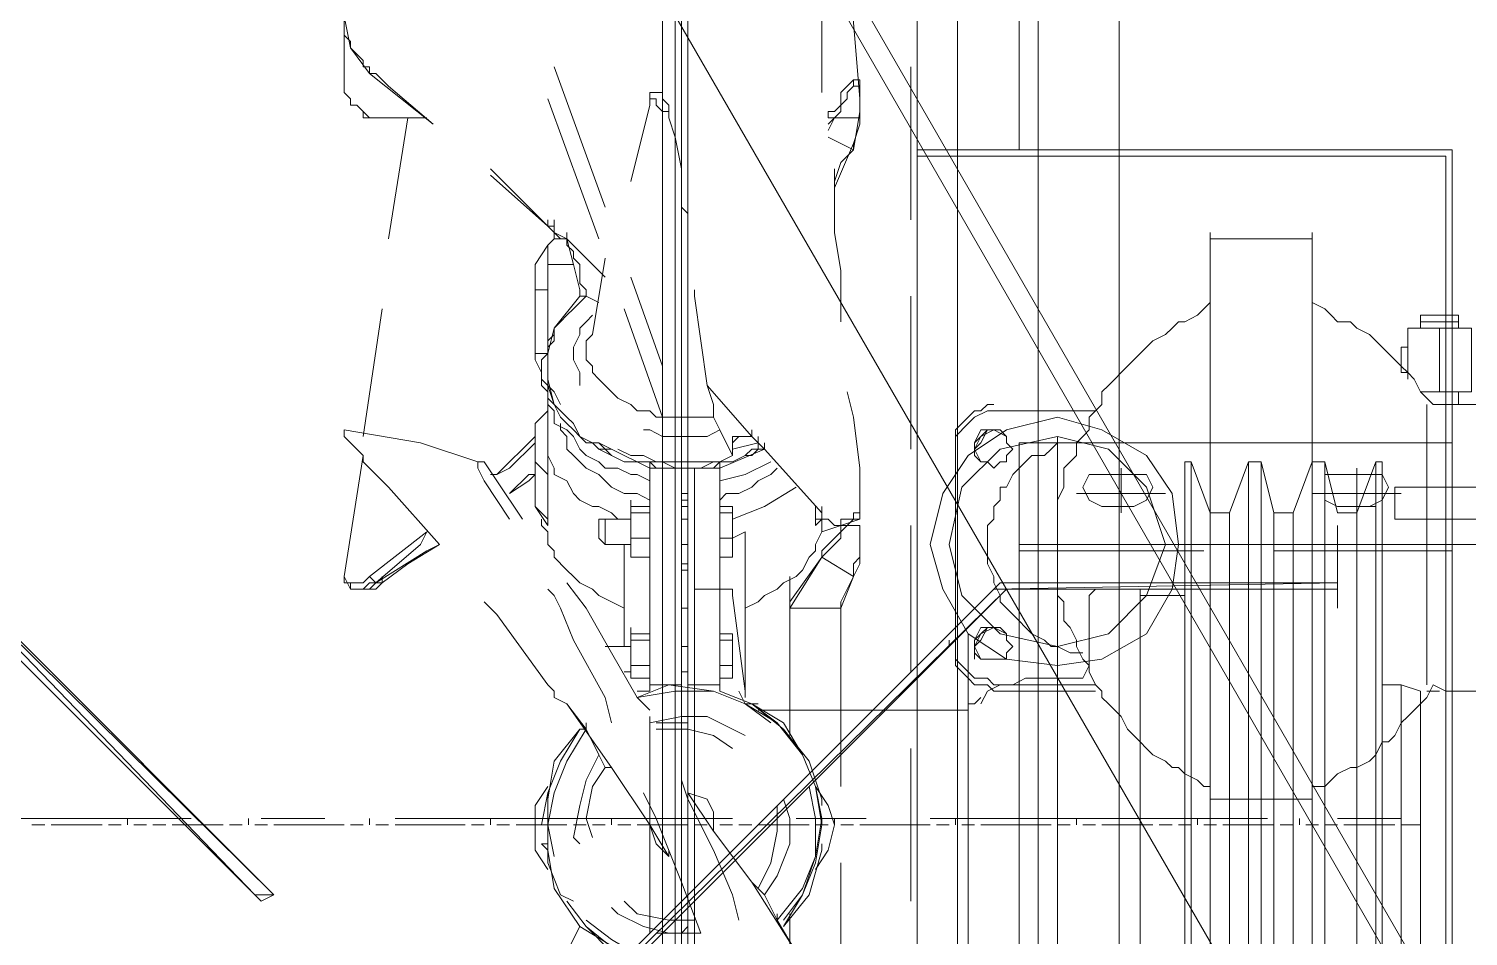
# Model space of a CAD drawing. Header units: metres. Extents: x 397906.3 to 397920.3, y 480840.8 to 480854.5.
# Drawn here: x 397906.912 to 397907.496, y 480842.817 to 480843.185 of the extents above; entities that cross this region are included whole.
import ezdxf

# ---------------------------------------------------------------- set-up
doc = ezdxf.new("R2010")
doc.units = ezdxf.units.M
doc.header["$MEASUREMENT"] = 0
doc.linetypes.add('CENTER2', pattern=[1.125, 0.75, -0.125, 0.125, -0.125])
for name, color, linetype, lineweight in [('02-ENGINE', 213, 'Continuous', 0), ('03-PIPA', 213, 'Continuous', 0), ('10-SKID-L', 213, 'Continuous', 0), ('10-SKID-P', 213, 'Continuous', 0), ('at_Entity', 7, 'Continuous', 0)]:
    doc.layers.add(name, color=color, linetype=linetype, lineweight=lineweight)

# ---------------------------------------------------------------- blocks, each defined once
blk = doc.blocks.new('WIP-Pump-S')
at = {"layer": '02-ENGINE'}
for points in [[(6.60259, 1.62958), (6.60259, 1.97724)], [(6.60564, 1.97724), (6.60259, 1.97724)], [(6.60564, 1.97724), (6.60564, 1.62958)], [(6.63004, 1.97724), (6.62394, 1.95284), (6.61479, 1.95284), (6.60564, 1.97724)], [(6.63004, 1.62958), (6.63004, 1.97724)], [(6.63613, 1.97724), (6.63004, 1.97724)], [(6.63613, 1.97724), (6.63613, 1.62958)], [(6.66053, 1.97724), (6.65443, 1.95284), (6.64528, 1.95284), (6.63613, 1.97724)], [(6.66053, 1.62958), (6.66053, 1.97724)], [(6.66663, 1.97724), (6.66053, 1.97724)], [(6.66663, 1.62958), (6.66663, 1.97724)], [(6.67578, 1.95284), (6.66663, 1.97724)], [(6.69408, 1.97724), (6.68493, 1.95284)], [(6.69408, 1.62958), (6.69408, 1.97724)], [(6.69713, 1.97724), (6.69408, 1.97724)], [(6.69713, 1.62958), (6.69713, 1.97724)], [(6.61479, 1.65398), (6.61479, 1.95284)], [(6.64528, 1.65398), (6.64528, 1.95284)], [(6.65443, 1.65398), (6.65443, 1.95284)], [(6.67578, 1.65398), (6.67578, 1.95284)], [(6.68493, 1.95284), (6.67578, 1.95284)], [(6.68493, 1.65398), (6.68493, 1.95284)], [(6.75202, 1.87355), (6.74592, 1.87355), (6.74287, 1.87965)], [(6.77337, 1.87355), (6.75202, 1.87355)], [(6.77337, 1.87355), (6.77947, 1.8705), (6.78557, 1.8705), (6.79166, 1.86745), (6.79471, 1.86135)], [(6.80081, 1.86135), (6.79776, 1.86135), (6.79471, 1.8644)], [(6.90145, 1.8583), (6.80081, 1.8583)]]:
    blk.add_lwpolyline(points, dxfattribs=at)
at = {"layer": '03-PIPA'}
for points in [[(6.72856, 0.46118), (6.72856, 2.86067, -0.414214), (6.85759, 2.98971), (7.07528, 2.98971)], [(6.80598, 0.45948), (6.80598, 2.85583, -0.414214), (6.86243, 2.91229), (7.07528, 2.91229)]]:
    blk.add_lwpolyline(points, format="xyb", dxfattribs=at)
at = {"layer": '03-PIPA', "linetype": 'CENTER2', "ltscale": 50}
blk.add_lwpolyline([(6.76733, 0.46118), (6.76733, 2.86067, -0.414214), (6.85759, 2.95094), (7.07528, 2.95094)], format="xyb", dxfattribs=at)
at = {"layer": '10-SKID-L'}
for points in [[(5.86153, 0.47988), (7.24911, 2.88602)], [(5.87373, 0.47988), (7.24911, 2.86772)], [(5.95302, 0.47988), (7.24911, 2.72439)]]:
    blk.add_lwpolyline(points, dxfattribs=at)
at = {"layer": '10-SKID-P'}
blk.add_line((6.93805, 2.85552), (6.93805, 0.75129), dxfattribs=at)
for points in [[(6.93805, 0.75739), (6.93805, 2.85247)], [(6.9411, 2.85247), (6.9411, 0.75434)], [(6.94719, 2.85247), (6.94719, 0.75434)], [(6.93805, 2.83418), (6.935, 2.83418), (6.935, 0.76959)], [(6.93805, 0.76959), (6.93805, 2.83418)], [(6.82521, 0.86108), (6.82521, 2.74269)], [(6.77642, 2.70304), (6.77642, 2.12667)], [(6.82826, 2.09312), (6.82826, 2.16631)], [(6.82521, 2.12667), (6.56904, 2.12667), (6.56904, 0.81839)], [(6.82521, 2.12362), (6.57209, 2.12362)], [(6.57209, 2.12362), (6.57209, 0.82144)], [(6.82826, 1.98334), (6.82826, 2.05653)], [(6.82826, 1.8766), (6.82826, 1.94674)], [(6.82826, 1.76681), (6.82826, 1.84)]]:
    blk.add_lwpolyline(points, dxfattribs=at)
at = {"layer": 'at_Entity'}
for points in [[(6.9411, 0.75434), (6.9411, 2.85247)], [(6.94719, 0.75434), (6.94719, 2.85247)], [(6.85266, 2.15106), (6.85571, 2.18766), (6.85876, 2.2273), (6.85876, 2.24255)], [(6.87095, 2.15411), (6.87095, 2.19071), (6.874, 2.20291), (6.874, 2.2273)], [(7.09967, 2.19071), (7.09967, 2.18156), (7.09663, 2.17851), (7.09663, 2.17546), (7.09358, 2.17241), (7.09053, 2.16936), (7.09053, 2.16631), (7.08748, 2.16631), (7.08748, 2.16326)], [(7.09967, 2.19071), (7.09663, 2.17546), (7.08748, 2.16326)], [(7.09967, 2.18156), (7.09967, 2.16326)], [(6.97464, 2.09922), (6.99904, 2.16631)], [(7.08748, 2.16326), (7.08748, 2.16631)], [(6.8679, 2.14192), (6.8679, 2.14496), (6.86485, 2.14496), (6.86181, 2.14801), (6.86181, 2.15411), (6.85876, 2.15716), (6.85571, 2.16021), (6.85266, 2.16021), (6.85266, 2.15106)], [(6.85571, 2.14192), (6.85266, 2.14192), (6.85266, 2.15716), (6.85571, 2.15716), (6.85571, 2.16021), (6.85571, 2.15716), (6.85876, 2.15411), (6.85876, 2.15106), (6.86181, 2.14801), (6.86181, 2.14496), (6.86485, 2.14192), (6.8679, 2.14192)], [(7.05698, 2.13887), (7.08748, 2.16326)], [(7.08748, 2.16326), (7.08443, 2.16326), (7.07833, 2.15716), (7.05698, 2.13887)], [(7.09967, 2.16326), (7.09967, 2.15411), (7.09663, 2.15106), (7.09663, 2.14801), (7.09358, 2.14801), (7.09053, 2.14496), (7.08748, 2.14192), (7.06003, 2.14192)], [(7.09967, 2.16326), (7.09967, 2.15411), (7.09663, 2.15106), (7.09663, 2.14801), (7.09358, 2.14801), (7.09053, 2.14496), (7.09053, 2.14192), (7.08443, 2.14192)], [(6.85266, 2.15106), (6.85266, 2.15411)], [(6.85571, 2.14192), (6.85266, 2.14192), (6.85266, 2.15106)], [(6.86485, 2.10837), (6.85571, 2.12972), (6.85266, 2.13887), (6.85266, 2.15106)], [(6.95329, 2.14801), (6.95329, 2.15411), (6.94719, 2.15411), (6.94719, 2.15106), (6.94414, 2.14801), (6.94414, 2.14496)], [(6.94414, 2.14496), (6.94719, 2.14496), (6.95024, 2.14801), (6.95024, 2.15106), (6.95329, 2.15106), (6.95329, 2.15411)], [(6.97769, 2.08397), (7.00209, 2.15106)], [(6.85571, 2.12667), (6.85266, 2.14496)], [(6.94414, 2.14496), (6.94414, 2.14192), (6.9411, 2.13277), (6.93805, 2.11752), (6.93805, 2.09922), (6.935, 2.09617)], [(6.95329, 2.14801), (6.96244, 2.11142)], [(6.85571, 2.14192), (6.8679, 2.14192)], [(6.8679, 2.13887), (6.86485, 2.14192)], [(6.8679, 2.13582), (6.86485, 2.14192)], [(7.08748, 2.14192), (7.06003, 2.14192)], [(7.06918, 2.14192), (7.07833, 2.08397)], [(6.86485, 2.11142), (6.86181, 2.12057), (6.85571, 2.12667), (6.8679, 2.13277)], [(6.85571, 2.12972), (6.85571, 2.12667)], [(6.82521, 2.12667), (6.77947, 2.12667)], [(6.86181, 2.04433), (6.86181, 2.06872), (6.86485, 2.08702), (6.86485, 2.11752)], [(7.02953, 2.11752), (7.02648, 2.11447), (7.00209, 2.09007)], [(7.00209, 2.09007), (7.02953, 2.11447)], [(7.00209, 2.09007), (6.99904, 2.09007), (6.99904, 2.08702), (6.99294, 2.08397)], [(6.99904, 2.09007), (6.99904, 2.09312)], [(7.00209, 2.09007), (6.99904, 2.08702)], [(6.99904, 2.09007), (6.99904, 2.08702)], [(7.00209, 2.09007), (7.00209, 2.09312)], [(7.00209, 2.09007), (7.00209, 2.09312)], [(6.63613, 2.08397), (6.63613, 2.08702)], [(6.63613, 2.04433), (6.63613, 2.08397)], [(6.68493, 2.08397), (6.63613, 2.08397)], [(6.68493, 2.08397), (6.68493, 2.08702)], [(6.68493, 2.04433), (6.68493, 2.08397)], [(6.97464, 2.06567), (6.99294, 2.08397)], [(6.99294, 2.08397), (6.99294, 2.08092), (6.98989, 2.07787), (6.98989, 2.07482), (6.98684, 2.07177), (6.98684, 2.06263), (6.98379, 2.05958), (6.98379, 2.05653)], [(6.98684, 2.05958), (6.98989, 2.07177), (6.99294, 2.08397)], [(6.99904, 2.08702), (6.99599, 2.08397), (6.99294, 2.08397)], [(6.99294, 2.08397), (6.99294, 2.08702)], [(6.99904, 2.08397), (6.99294, 2.08397)], [(6.99904, 2.08702), (6.99904, 2.08397), (7.00209, 2.08092)], [(6.97464, 2.07482), (6.98074, 2.03823)], [(7.00209, 2.08092), (7.00819, 2.07177), (7.00819, 2.02908)], [(7.00209, 2.08092), (7.00209, 2.07177)], [(7.00209, 2.07177), (6.98989, 2.07177)], [(7.00209, 2.03518), (7.00209, 2.07177)], [(6.94719, 2.02298), (6.96244, 2.06567)], [(6.93195, 2.05958), (6.93195, 2.05653), (6.92585, 2.01383)], [(6.98379, 2.05653), (6.97769, 2.05348)], [(6.98379, 2.05653), (6.98684, 2.05653)], [(6.98379, 2.05653), (6.98989, 2.05043), (6.99294, 2.04738), (6.99599, 2.04433), (6.99904, 2.04128), (6.99904, 2.03518), (7.00209, 2.03213), (7.00209, 2.01383), (6.99904, 2.01078), (6.99599, 2.00468)], [(6.98684, 2.05653), (6.98379, 2.05653)], [(6.98684, 2.05653), (6.98684, 2.05958)], [(6.98684, 2.05653), (6.99904, 2.04128)], [(7.00819, 2.05958), (7.00209, 2.05958)], [(6.58429, 2.04738), (6.56599, 2.04738)], [(6.56599, 2.04738), (6.56599, 2.04433)], [(6.63613, 2.05348), (6.63004, 2.05043), (6.62699, 2.04738), (6.62394, 2.04433), (6.61784, 2.04433), (6.61479, 2.04128), (6.60869, 2.03823), (6.60564, 2.03518), (6.60259, 2.03213), (6.59954, 2.02908), (6.59649, 2.02603), (6.59344, 2.02298), (6.59039, 2.01993), (6.58734, 2.01688), (6.58429, 2.01078), (6.58124, 2.00773), (6.57819, 2.00468)], [(6.58429, 2.04738), (6.58429, 2.04433)], [(6.68493, 1.82171), (6.68798, 1.82171), (6.69103, 1.82476), (6.69713, 1.82781), (6.70018, 1.83086), (6.70323, 1.83086), (6.70628, 1.8339), (6.71237, 1.83695), (6.71542, 1.84), (6.71847, 1.84305), (6.72152, 1.8461), (6.72457, 1.84915), (6.72762, 1.85525), (6.73067, 1.8583), (6.73372, 1.86135), (6.73677, 1.8644), (6.73677, 1.86745), (6.73982, 1.8705), (6.74287, 1.8766), (6.74287, 1.87965), (6.74592, 1.8827), (6.74897, 1.8888), (6.74897, 1.89185), (6.75202, 1.89795), (6.75507, 1.901), (6.75507, 1.91015), (6.75812, 1.91319), (6.75812, 1.95894), (6.75507, 1.96504), (6.75507, 1.97419), (6.75202, 1.97724), (6.74897, 1.98029), (6.74897, 1.98639), (6.74592, 1.98943), (6.74287, 1.99248), (6.74287, 1.99858), (6.73982, 2.00163), (6.73677, 2.00468), (6.73677, 2.01078), (6.73372, 2.01383), (6.73067, 2.01688), (6.72762, 2.01993), (6.72457, 2.02298), (6.72152, 2.02603), (6.71847, 2.02908), (6.71542, 2.03213), (6.71237, 2.03518), (6.70628, 2.03823), (6.70323, 2.04128), (6.70018, 2.04433), (6.69713, 2.04433), (6.69103, 2.04738), (6.68798, 2.05043), (6.68493, 2.05348)], [(6.94719, 1.99858), (6.96549, 2.05043)], [(6.98684, 2.01383), (6.98684, 2.01993), (6.98989, 2.02603), (6.98989, 2.03213), (6.98684, 2.03823), (6.98684, 2.04128), (6.98379, 2.04433), (6.98074, 2.04738)], [(7.08138, 2.05043), (7.09053, 1.98943)], [(6.59039, 2.04128), (6.55989, 2.04128), (6.55989, 2.01078), (6.55989, 2.04128)], [(6.57514, 2.04128), (6.57514, 2.01078), (6.55989, 2.01078)], [(6.58429, 2.04433), (6.56599, 2.04433)], [(6.56599, 2.04433), (6.56599, 2.04128)], [(6.58429, 2.04433), (6.58429, 2.04128)], [(6.59039, 2.04128), (6.59039, 2.01688)], [(6.63613, 1.98943), (6.63613, 2.04433)], [(6.68493, 1.98943), (6.68493, 2.04433)], [(6.99904, 2.04128), (6.99904, 2.03823), (7.00209, 2.03518), (7.00209, 2.02908), (7.00514, 2.02603), (7.00514, 2.01688), (7.00209, 2.01383), (7.00209, 2.00773), (6.99904, 2.00468), (6.99599, 1.99858), (6.99294, 1.99553), (6.98989, 1.99248), (6.98684, 1.98943), (6.98074, 1.98639), (6.97769, 1.98334), (6.97159, 1.98029), (6.96549, 1.97724), (6.95939, 1.97724), (6.95329, 1.97419)], [(7.00209, 2.02298), (7.00209, 2.01383), (6.99904, 2.00468), (7.00209, 2.01688), (7.00209, 2.02908), (6.99904, 2.04128)], [(6.98074, 2.03823), (6.98379, 2.03518), (6.98379, 2.02603), (6.98074, 2.02298), (6.98074, 2.01993), (6.97769, 2.01688), (6.97464, 2.01383), (6.97159, 2.01078), (6.96854, 2.00773), (6.96244, 2.00468), (6.95939, 2.00163), (6.95329, 2.00163), (6.95024, 1.99858), (6.9228, 1.99858)], [(6.59344, 2.03213), (6.59039, 2.03213)], [(6.59344, 2.01993), (6.59344, 2.03213)], [(7.00819, 2.02908), (7.00209, 2.02908)], [(7.00819, 2.02908), (7.00819, 2.02603), (7.00514, 2.01993)], [(6.57819, 2.00468), (6.45011, 2.00468), (6.45011, 2.02298)], [(6.59344, 2.01993), (6.59039, 2.01993)], [(7.00514, 2.02603), (7.00514, 2.01383), (7.00209, 2.01078), (7.00209, 2.00468), (6.99904, 2.00163), (6.99904, 1.99553), (6.99294, 1.99248), (6.98989, 1.98943), (6.98684, 1.98334), (6.98379, 1.98029), (6.97769, 1.97724), (6.97464, 1.97419), (6.96854, 1.97419), (6.96244, 1.97114), (6.95939, 1.97114), (6.95329, 1.96809)], [(7.00209, 2.02298), (7.00209, 2.02603)], [(7.00514, 2.01993), (7.00514, 2.02298)], [(7.00514, 2.01993), (7.00514, 2.02298)], [(7.00514, 2.01993), (7.00514, 2.01383)], [(7.55102, 2.01993), (7.39244, 2.01993), (7.13932, 1.76681), (7.13322, 1.76986), (7.38939, 2.02298), (7.55102, 2.02298), (7.55102, 2.01993), (7.55102, 2.01993)], [(7.38329, 2.01993), (7.13322, 1.76986), (7.14237, 1.76986), (7.38329, 2.01993)], [(7.38329, 2.01993), (7.39244, 2.01993), (7.14237, 1.76986), (7.38329, 2.01993)], [(6.92585, 2.01383), (6.9045, 1.98943), (6.90145, 1.98639), (6.90145, 1.98334), (6.8984, 1.98334), (6.87095, 1.95284)], [(6.9228, 1.99858), (6.9228, 2.00468), (6.92585, 2.01383)], [(7.00514, 2.01383), (7.00514, 2.01688)], [(6.55989, 2.01078), (6.56599, 2.01078)], [(6.58429, 2.01078), (6.56599, 2.01078)], [(6.56599, 2.01078), (6.56599, 2.00468)], [(6.58429, 2.01078), (6.57514, 2.01078)], [(6.85266, 1.94979), (6.85266, 1.97419), (6.85571, 1.99858), (6.85876, 2.01078)], [(7.00209, 2.00773), (7.00209, 2.00163), (7.00819, 1.99553), (7.00819, 1.96199)], [(6.58124, 1.8705), (6.58124, 2.00468)], [(6.78861, 2.00163), (6.73982, 2.00163)], [(6.73982, 1.8705), (6.78861, 1.8705), (6.79166, 1.87355), (6.79776, 1.87355), (6.80081, 1.8766), (6.80691, 1.8827), (6.80691, 1.98943), (6.80081, 1.99553), (6.79776, 1.99858), (6.79166, 2.00163), (6.78861, 2.00163)], [(6.78861, 2.00163), (6.73982, 2.00163)], [(6.80691, 1.98334), (6.80691, 1.99248), (6.80386, 1.99553), (6.80081, 1.99858), (6.79776, 2.00163), (6.79471, 2.00163), (6.79166, 2.00468), (6.78861, 2.00468)], [(6.91365, 1.98029), (6.91975, 1.97724), (6.9228, 1.97724), (6.9289, 1.97419), (6.9411, 1.97419), (6.94719, 1.97724), (6.95939, 1.97724), (6.96549, 1.98029), (6.97159, 1.98334), (6.97769, 1.98639), (6.98074, 1.98639), (6.98684, 1.98943), (6.98989, 1.99553), (6.99294, 1.99858), (6.99599, 2.00163), (6.99904, 2.00468), (6.99599, 2.00163), (6.99294, 1.99858), (6.98989, 1.99553), (6.98684, 1.98943), (6.98074, 1.98639), (6.97769, 1.98334), (6.97159, 1.98334), (6.96549, 1.98029), (6.95939, 1.97724), (6.95329, 1.97724), (6.95024, 1.97419), (6.9228, 1.97419), (6.91975, 1.97724), (6.91365, 1.97724), (6.90755, 1.98029), (6.9045, 1.98334), (6.90145, 1.98334)], [(6.99904, 2.00468), (6.99599, 2.00163), (6.99294, 1.99858), (6.98989, 1.99553), (6.98684, 1.98943), (6.98379, 1.98639), (6.97769, 1.98639), (6.97464, 1.98334), (6.97159, 1.98029)], [(7.00209, 2.00163), (7.00209, 1.98334)], [(6.81911, 1.93759), (6.81301, 1.96199), (6.80081, 1.98029), (6.78252, 1.99248), (6.75812, 1.99858), (6.73677, 1.99248), (6.71542, 1.98029), (6.70323, 1.96199), (6.70018, 1.93759), (6.70323, 1.91624), (6.71542, 1.8949), (6.73677, 1.8827), (6.75812, 1.87965), (6.78252, 1.8827), (6.80081, 1.8949), (6.81301, 1.91624), (6.81911, 1.93759), (6.81911, 1.93759)], [(6.78861, 1.99248), (6.78557, 1.99248), (6.78252, 1.98943), (6.78252, 1.98639), (6.77947, 1.98334), (6.78252, 1.98029), (6.78252, 1.97724), (6.78557, 1.97724), (6.78861, 1.97419), (6.79166, 1.97724), (6.79471, 1.97724), (6.79776, 1.98029), (6.79776, 1.98639), (6.79471, 1.98943), (6.79166, 1.99248), (6.78861, 1.99248), (6.78861, 1.99248)], [(6.79776, 1.98334), (6.79471, 1.98639), (6.79166, 1.99248), (6.78557, 1.99248), (6.78252, 1.98943)], [(6.79471, 1.97724), (6.79776, 1.98334), (6.79471, 1.98943), (6.78861, 1.99248), (6.78252, 1.98943)], [(6.79776, 1.98334), (6.79776, 1.98639), (6.79471, 1.99248), (6.78557, 1.99248)], [(6.79776, 1.98029), (6.79776, 1.98334), (6.79471, 1.98943), (6.79166, 1.99248), (6.78557, 1.99248)], [(6.9228, 1.99858), (6.91975, 1.99248), (6.91365, 1.98029), (6.91365, 1.98943), (6.9045, 1.98943)], [(6.9045, 1.98943), (6.9045, 1.99248)], [(6.9045, 1.98943), (6.9045, 1.99248)], [(6.91975, 1.99248), (6.92585, 1.98943), (6.94719, 1.98943), (6.95329, 1.99248), (6.95634, 1.99248)], [(6.99599, 1.99553), (6.99599, 1.99248), (6.99294, 1.98943), (6.99294, 1.98334), (6.98989, 1.98029), (6.98684, 1.97724), (6.98379, 1.97419), (6.97769, 1.97114), (6.97464, 1.96809), (6.97159, 1.96504), (6.96549, 1.96199), (6.95939, 1.96199), (6.95329, 1.95894)], [(7.03563, 1.97724), (7.06308, 1.98639), (7.09967, 1.99248)], [(7.09967, 1.99248), (7.09967, 1.98943), (7.09663, 1.98639), (7.09358, 1.98334), (7.09053, 1.98029), (7.09053, 1.97724), (7.08748, 1.97419)], [(6.56904, 1.93759), (6.56904, 1.98639), (6.77642, 1.98639), (6.77642, 1.93759), (6.45621, 1.93759), (6.45621, 1.35512), (6.77642, 1.35512), (6.77642, 1.93759)], [(6.63613, 1.98943), (6.63613, 1.8888)], [(6.68493, 1.91015), (6.68493, 1.98943)], [(6.80996, 1.93759), (6.80386, 1.96504), (6.78557, 1.98334), (6.75812, 1.98943), (6.73372, 1.98334), (6.71542, 1.96504), (6.70628, 1.93759), (6.71542, 1.91319), (6.73372, 1.8949), (6.75812, 1.8888), (6.78557, 1.8949), (6.80386, 1.91319), (6.80996, 1.93759), (6.80996, 1.93759)], [(6.74592, 1.88575), (6.75202, 1.88575), (6.75812, 1.8888), (6.76117, 1.8888), (6.76422, 1.89185), (6.77032, 1.8949), (6.77337, 1.89795), (6.77642, 1.901), (6.77947, 1.90405), (6.78252, 1.9071), (6.78557, 1.91015), (6.78557, 1.91319), (6.78861, 1.91929), (6.78861, 1.92234), (6.79166, 1.92844), (6.79166, 1.94674), (6.78861, 1.94979), (6.78861, 1.95589), (6.78557, 1.95894), (6.78557, 1.96504), (6.78252, 1.96504), (6.77947, 1.97114), (6.77642, 1.97419), (6.77337, 1.97724), (6.77032, 1.98029), (6.76422, 1.98029), (6.76117, 1.98334), (6.75812, 1.98639), (6.74592, 1.98639)], [(6.75812, 0.71165), (6.75812, 1.98943)], [(6.90755, 1.98943), (6.9045, 1.98943), (6.90145, 1.98639), (6.8984, 1.98334), (6.87095, 1.95284), (6.87095, 1.94979), (6.8679, 1.94979), (6.86485, 1.94674), (6.86181, 1.94674), (6.85266, 1.94979)], [(6.8984, 1.98334), (6.8984, 1.98639)], [(6.90145, 1.98639), (6.90145, 1.98943)], [(6.90755, 1.98943), (6.9106, 1.98943), (6.91365, 1.98639), (6.91365, 1.98334), (6.90145, 1.98639)], [(6.91365, 1.98334), (6.91365, 1.98639)], [(7.02953, 1.97114), (7.02648, 1.97114), (7.00819, 1.98943)], [(7.00819, 1.98639), (7.02038, 1.97419), (7.02648, 1.97114)], [(6.935, 1.97419), (6.9228, 1.97419), (6.91975, 1.97724), (6.91365, 1.97724), (6.90755, 1.98029), (6.9045, 1.98029), (6.90145, 1.98334), (6.8984, 1.98334)], [(6.91975, 1.97419), (6.8984, 1.98334)], [(6.91365, 1.98334), (6.91365, 1.98029)], [(6.91365, 1.98029), (6.91365, 1.98334)], [(6.96854, 1.98334), (6.96244, 1.98029), (6.95634, 1.98029), (6.95024, 1.97724), (6.91975, 1.97724), (6.91365, 1.98029)], [(6.91365, 1.98029), (6.91365, 1.98334)], [(7.00209, 1.98334), (7.00209, 1.98029), (6.99904, 1.97419), (6.99904, 1.97114), (6.99294, 1.96809), (6.98989, 1.96199), (6.98684, 1.95894), (6.98074, 1.95589), (6.97769, 1.95589), (6.97159, 1.95284), (6.96854, 1.94979)], [(7.00209, 1.94674), (7.00209, 1.98334)], [(7.00819, 1.98334), (7.00819, 1.97724), (7.00209, 1.97114)], [(7.09053, 1.98029), (7.09967, 1.92234)], [(6.61479, 1.95284), (6.61479, 1.97419)], [(6.72762, 1.95284), (6.72762, 1.97419)], [(6.91975, 1.95894), (6.9167, 1.96199), (6.9106, 1.96199), (6.9045, 1.96504), (6.90145, 1.96809), (6.89535, 1.97114), (6.8923, 1.97419)], [(6.91975, 1.96809), (6.90755, 1.97114), (6.89535, 1.97724)], [(6.91975, 1.97419), (6.91975, 1.97724)], [(6.91975, 1.8705), (6.91975, 1.97419), (6.93195, 1.97419), (6.93195, 1.8705)], [(6.935, 1.8705), (6.935, 1.97419), (6.93195, 1.97419)], [(6.935, 1.97419), (6.935, 1.97724)], [(6.935, 1.97114), (6.935, 1.97419)], [(6.9411, 1.8705), (6.93805, 1.8705), (6.93805, 1.97419), (6.9411, 1.97419)], [(6.9411, 1.97419), (6.93805, 1.97419)], [(6.93805, 1.97419), (6.93805, 1.97114)], [(6.95329, 1.8705), (6.95329, 1.97419), (6.9411, 1.97419), (6.9411, 1.8705)], [(6.95329, 1.97419), (6.95329, 1.97724)], [(7.02038, 1.94979), (7.03258, 1.96809), (7.03563, 1.97419), (7.03563, 1.97724), (7.03258, 1.97724), (7.02648, 1.96809), (7.01429, 1.94979)], [(7.08748, 1.97419), (7.08443, 1.97114), (7.07833, 1.96504), (7.05393, 1.93759)], [(6.44096, 1.94979), (6.59649, 1.94979), (6.59649, 1.96504)], [(6.44706, 1.96504), (6.59649, 1.96504)], [(6.60869, 1.95589), (6.60259, 1.95894), (6.59954, 1.96504), (6.60259, 1.97114), (6.60869, 1.97114)], [(6.60564, 1.97114), (6.63004, 1.97114), (6.63004, 1.95894), (6.62394, 1.95589)], [(6.72152, 1.95589), (6.71542, 1.95894), (6.71237, 1.96504), (6.71542, 1.97114), (6.72152, 1.97114)], [(6.72152, 1.97114), (6.74287, 1.97114), (6.74592, 1.96504), (6.74287, 1.95894), (6.73677, 1.95589)], [(6.91365, 1.94979), (6.8984, 1.95589), (6.88315, 1.96504)], [(7.02038, 1.96199), (7.01124, 1.96809), (7.00819, 1.97114)], [(7.02038, 1.96199), (7.01124, 1.97114), (7.00819, 1.97114)], [(6.63613, 1.96199), (6.59344, 1.96199)], [(6.74897, 1.96199), (6.70628, 1.96199)], [(6.93805, 1.96199), (6.935, 1.96199)], [(6.935, 1.95894), (6.93805, 1.95894)], [(6.95329, 1.95589), (6.95329, 1.95894)], [(6.96244, 1.95589), (6.96244, 1.95894)], [(6.96244, 1.95589), (6.96244, 1.95894)], [(7.00819, 1.96199), (7.00819, 1.95589), (7.00209, 1.94674)], [(7.00819, 1.96199), (7.00819, 1.95589), (7.00209, 1.94979)], [(6.62394, 1.95589), (6.60564, 1.95589)], [(6.73677, 1.95589), (6.72152, 1.95589)], [(6.85266, 1.94979), (6.85266, 1.95284)], [(6.87095, 1.95284), (6.87095, 1.94979), (6.8679, 1.94979), (6.86485, 1.94674), (6.86181, 1.94674), (6.86181, 1.94979), (6.85571, 1.94979), (6.85571, 1.95284), (6.85266, 1.95284), (6.85266, 1.94979)], [(6.85266, 1.94979), (6.85571, 1.94979), (6.85571, 1.95284), (6.85571, 1.94979), (6.85876, 1.94674), (6.86181, 1.94674)], [(6.87095, 1.95284), (6.87095, 1.95589)], [(6.874, 1.95589), (6.874, 1.94674)], [(6.91975, 1.95589), (6.91365, 1.95589), (6.91365, 1.95284)], [(6.91975, 1.95284), (6.91365, 1.95284), (6.91365, 1.94064)], [(6.93805, 1.95589), (6.935, 1.95589)], [(6.95329, 1.95589), (6.96244, 1.95589), (6.96244, 1.95284)], [(6.96244, 1.94674), (6.96244, 1.95284), (6.95329, 1.95284), (6.95329, 1.94674)], [(6.95329, 1.95284), (6.96244, 1.95284)], [(6.96244, 1.94674), (6.96244, 1.95284)], [(6.62394, 1.94674), (6.62394, 1.9071)], [(6.87095, 1.93149), (6.87095, 1.93454), (6.8679, 1.93759), (6.86485, 1.94064), (6.86181, 1.94369), (6.86181, 1.94674), (6.85266, 1.94674), (6.85266, 1.92844), (6.85571, 1.92234)], [(6.87095, 1.93149), (6.85571, 1.92234), (6.85571, 1.92844), (6.85266, 1.93149), (6.85266, 1.94674), (6.85876, 1.94674), (6.86181, 1.94369), (6.86181, 1.94064), (6.86485, 1.93759), (6.8679, 1.93454), (6.87095, 1.93149), (6.87095, 1.93149)], [(6.86181, 1.94674), (6.87095, 1.94369)], [(6.874, 1.94674), (6.87095, 1.94979)], [(6.90755, 1.9071), (6.90145, 1.91015), (6.8984, 1.91319), (6.8923, 1.91624), (6.88925, 1.91929), (6.88315, 1.92234), (6.8801, 1.92539), (6.87705, 1.93149), (6.874, 1.93454), (6.874, 1.93759), (6.87095, 1.94369), (6.87095, 1.94979)], [(6.874, 1.94979), (6.87095, 1.94979)], [(6.90755, 1.8644), (6.90755, 1.94369), (6.91365, 1.94064)], [(6.935, 1.94979), (6.93805, 1.94979)], [(6.935, 1.94979), (6.93805, 1.94979)], [(6.96244, 1.94674), (6.96244, 1.94064), (6.95329, 1.94064), (6.95329, 1.94674)], [(6.96244, 1.94674), (6.96244, 1.93759), (6.96244, 1.94064), (6.95329, 1.94064), (6.95329, 1.93759)], [(6.96244, 1.94979), (6.97464, 1.94979)], [(7.00514, 1.94979), (7.00514, 1.94674), (7.00209, 1.94369), (7.00209, 1.93759), (6.99904, 1.93454), (6.99904, 1.93149), (6.99294, 1.92539), (6.98989, 1.92234), (6.98684, 1.91929), (6.98074, 1.91624), (6.97769, 1.91319), (6.97159, 1.91015), (6.96549, 1.9071)], [(6.97464, 1.94979), (6.97769, 1.94979)], [(6.97464, 1.94979), (6.97464, 1.93759)], [(6.97769, 1.94064), (6.97769, 1.94979)], [(7.08748, 1.92234), (7.06003, 1.94369)], [(7.06003, 1.94369), (7.06308, 1.93759), (7.08443, 1.91929), (7.08138, 1.91929)], [(6.77642, 1.93759), (6.45621, 1.93759)], [(6.56904, 1.93759), (6.56904, 1.93454)], [(6.91975, 1.94064), (6.91365, 1.94064)], [(6.91975, 1.93149), (6.91365, 1.93149), (6.91365, 1.94064)], [(6.93805, 1.93759), (6.935, 1.93759)], [(6.95329, 1.93454), (6.95329, 1.93759)], [(6.96244, 1.93759), (6.96244, 1.93149), (6.95329, 1.93149), (6.95329, 1.93454)], [(6.96244, 1.93454), (6.96244, 1.93759)], [(6.97464, 1.93759), (6.96244, 1.93759)], [(6.96549, 1.8888), (6.96549, 1.93759)], [(6.97769, 1.94064), (6.97464, 1.93759)], [(7.08138, 1.91929), (7.06918, 1.92844), (7.05393, 1.93759)], [(7.08443, 1.91929), (7.06003, 1.93454), (7.05393, 1.93759)], [(6.56904, 1.93454), (6.65443, 1.93454)], [(6.68798, 1.93454), (6.77642, 1.93454)], [(6.76727, 1.93454), (6.76727, 1.90405)], [(6.8862, 1.91015), (6.87095, 1.93149)], [(6.87095, 1.93149), (6.8862, 1.9071)], [(6.96244, 1.93454), (6.96244, 1.93149), (6.95329, 1.93149), (6.95329, 1.93454)], [(6.85571, 1.92234), (6.85571, 1.92539)], [(6.93805, 1.92844), (6.935, 1.92844)], [(6.93805, 1.92539), (6.935, 1.92539)], [(6.93805, 1.92539), (6.935, 1.92539)], [(6.935, 1.92539), (6.935, 1.92234)], [(6.93805, 1.92234), (6.93805, 1.92539)], [(6.62394, 1.91929), (6.78557, 1.91929), (6.78861, 1.91624), (6.62394, 1.91929)], [(6.62394, 1.91929), (6.62394, 1.91624), (6.78861, 1.91624), (6.62394, 1.91929)], [(6.62394, 1.91624), (6.78252, 1.91624), (7.14847, 1.55029), (7.15152, 1.55334), (6.78557, 1.91929), (6.62394, 1.91929), (6.62394, 1.91624), (6.62394, 1.91624)], [(6.71847, 1.69057), (6.71847, 1.91624)], [(6.73982, 1.91624), (6.71847, 1.91624)], [(6.73982, 1.91624), (6.74287, 1.91319)], [(6.78252, 1.91624), (6.78861, 1.91624), (7.15152, 1.55334), (6.78252, 1.91624)], [(6.78252, 1.91624), (7.14542, 1.55334), (7.15152, 1.55334), (6.78252, 1.91624)], [(6.86181, 1.9071), (6.85571, 1.92234)], [(6.86181, 1.9071), (6.86181, 1.91015), (6.85571, 1.92234)], [(6.8862, 1.92234), (6.8862, 1.8461)], [(6.91365, 1.91319), (6.91365, 1.91624)], [(6.93195, 1.91624), (6.91365, 1.91624)], [(6.93195, 1.69057), (6.93195, 1.91624)], [(6.99294, 1.91929), (6.98379, 1.9071), (6.97159, 1.88575), (6.95939, 1.8644), (6.95329, 1.8583)], [(6.97159, 1.8522), (6.97464, 1.8644), (6.98989, 1.89185), (6.99599, 1.9071), (6.99904, 1.91319), (7.00209, 1.91624)], [(7.09967, 1.92234), (7.09663, 1.91624), (7.08443, 1.91624), (7.08138, 1.91929)], [(7.08138, 1.91929), (7.08138, 1.92234)], [(7.08748, 1.92234), (7.08443, 1.91929)], [(7.08443, 1.91929), (7.08748, 1.91929), (7.09053, 1.91624), (7.09663, 1.91624), (7.08748, 1.91624), (7.08443, 1.91929), (7.08443, 1.91929)], [(7.09967, 1.92234), (7.09967, 1.91929), (7.09053, 1.91929), (7.08748, 1.92234)], [(7.09663, 1.91624), (7.09663, 1.91929)], [(6.68493, 1.91015), (6.68493, 1.8888)], [(6.71847, 1.91319), (6.69713, 1.91319), (6.71847, 1.91319), (6.71847, 1.91319)], [(6.74287, 1.87965), (6.74287, 1.91319)], [(6.91365, 1.91319), (6.90755, 1.86745)], [(7.03258, 1.91015), (7.02648, 1.90405), (7.00209, 1.8705)], [(6.86181, 1.9071), (6.8862, 1.9071)], [(6.86181, 1.9071), (6.86181, 1.82171)], [(6.935, 1.9071), (6.93805, 1.9071)], [(6.78861, 1.89795), (6.78557, 1.89795), (6.78252, 1.8949), (6.78252, 1.89185), (6.77947, 1.8888), (6.78252, 1.88575), (6.78252, 1.8827), (6.79471, 1.8827), (6.79776, 1.88575), (6.79776, 1.89185), (6.79471, 1.8949), (6.79166, 1.89795), (6.78861, 1.89795), (6.78861, 1.89795)], [(6.79471, 1.8827), (6.79776, 1.8888), (6.79471, 1.8949), (6.78861, 1.89795), (6.78252, 1.8949)], [(6.79776, 1.8888), (6.79471, 1.89185), (6.79166, 1.89795), (6.78557, 1.89795), (6.78252, 1.8949)], [(6.79776, 1.8888), (6.79776, 1.89185), (6.79471, 1.89795), (6.78557, 1.89795)], [(6.79776, 1.8827), (6.79776, 1.8888), (6.79471, 1.8949), (6.79166, 1.89795), (6.78557, 1.89795)], [(6.95329, 1.8949), (6.95329, 1.89795)], [(6.96244, 1.8949), (6.96244, 1.89795)], [(6.96244, 1.8949), (6.96244, 1.89795)], [(6.63613, 1.83695), (6.63613, 1.8888)], [(6.68493, 1.83695), (6.68493, 1.8888)], [(6.71847, 0.71165), (6.71847, 1.8949)], [(6.78861, 1.86745), (6.79166, 1.8705), (6.79776, 1.8705), (6.80081, 1.87355), (6.80386, 1.8766), (6.80691, 1.87965), (6.80691, 1.8888)], [(6.78861, 1.86745), (6.79166, 1.8705), (6.79776, 1.8705), (6.80081, 1.87355), (6.80386, 1.8766), (6.80691, 1.87965), (6.80691, 1.8888)], [(6.80081, 0.71165), (6.80081, 1.8949)], [(6.80996, 1.8888), (6.80996, 1.89185)], [(6.91975, 1.8949), (6.91365, 1.8949), (6.91365, 1.89185)], [(6.91975, 1.89185), (6.91365, 1.89185), (6.91365, 1.87965)], [(6.935, 1.8888), (6.93805, 1.8888)], [(6.95329, 1.8949), (6.96244, 1.8949), (6.96244, 1.89185)], [(6.96244, 1.88575), (6.96244, 1.89185), (6.95329, 1.89185), (6.95329, 1.8888)], [(6.95329, 1.89185), (6.96244, 1.89185)], [(6.96244, 1.8888), (6.96244, 1.89185)], [(6.96244, 1.8888), (6.97464, 1.8888)], [(6.96549, 1.8888), (6.97464, 1.8888)], [(6.96244, 1.88575), (6.96244, 1.87965), (6.95329, 1.87965), (6.95329, 1.88575)], [(6.96244, 1.88575), (6.96244, 1.8766), (6.96244, 1.87965), (6.95329, 1.87965), (6.95329, 1.8766)], [(6.91975, 1.87965), (6.91365, 1.87965)], [(6.91975, 1.87355), (6.91365, 1.87355), (6.91365, 1.87965)], [(6.93805, 1.8766), (6.935, 1.8766)], [(6.93805, 1.8766), (6.935, 1.8766)], [(6.95329, 1.87355), (6.95329, 1.8766)], [(6.96244, 1.8766), (6.96244, 1.87355), (6.95329, 1.87355), (6.95329, 1.8766)], [(6.96244, 1.8766), (6.96244, 1.87355), (6.95329, 1.87355)], [(6.96244, 1.87355), (6.96244, 1.8766)], [(6.96549, 1.8766), (6.96244, 1.8766)], [(6.57209, 1.86745), (6.57819, 1.8705)], [(6.57819, 1.8705), (6.58124, 1.8644), (6.58429, 1.86135), (6.58734, 1.8583), (6.59039, 1.85525), (6.59344, 1.8522), (6.59649, 1.8461), (6.59954, 1.84305), (6.60259, 1.84305), (6.60564, 1.83695), (6.60869, 1.8339), (6.61479, 1.83086), (6.61784, 1.83086), (6.62394, 1.82781), (6.62699, 1.82476), (6.63004, 1.82171), (6.63613, 1.82171)], [(6.59344, 1.8705), (6.58429, 1.86745)], [(6.59344, 1.73327), (6.59344, 1.8705)], [(6.60259, 1.8705), (6.59344, 1.8705)], [(6.76727, 1.8705), (6.76727, 1.70887)], [(6.8923, 1.8522), (6.90755, 1.86135), (6.9228, 1.86745), (6.94414, 1.8705), (6.95939, 1.8644)], [(6.91975, 1.86745), (6.91975, 1.8705), (6.935, 1.8705)], [(6.935, 1.8705), (6.935, 1.87355)], [(6.935, 1.8705), (6.935, 1.87355)], [(6.93805, 1.8705), (6.93805, 1.87355)], [(6.95329, 1.86745), (6.95329, 1.8705), (6.93805, 1.8705)], [(7.00209, 1.8705), (6.99904, 1.86745), (6.99904, 1.8644), (6.99294, 1.86135), (6.97159, 1.83086), (6.95329, 1.80341), (6.94414, 1.78816)], [(6.42266, 1.86745), (6.57209, 1.86745)], [(6.58124, 1.86745), (6.57514, 1.86745), (6.58124, 1.86745), (6.58124, 1.86745)], [(6.58429, 1.86745), (6.58429, 1.73937)], [(6.73982, 1.86745), (6.78861, 1.86745)], [(6.73982, 1.86745), (6.78861, 1.86745)], [(6.87095, 1.81256), (6.87095, 1.81561), (6.87705, 1.8339), (6.88925, 1.84915), (6.9045, 1.86135), (6.91975, 1.86745)], [(6.88925, 1.75462), (6.8801, 1.76986), (6.874, 1.78511), (6.87095, 1.80341), (6.874, 1.82171), (6.8801, 1.83695), (6.88925, 1.8522), (6.9045, 1.86135), (6.91975, 1.86745)], [(6.8801, 1.83695), (6.8923, 1.8522), (6.9045, 1.86135), (6.91975, 1.86745)], [(6.89535, 1.8522), (6.90755, 1.86135), (6.9228, 1.86745), (6.9411, 1.86745), (6.95939, 1.8644)], [(6.9106, 1.86745), (6.90755, 1.86135), (6.90145, 1.86135)], [(6.95329, 1.86745), (6.95939, 1.86745)], [(6.95329, 1.86745), (6.95939, 1.86745)], [(6.95329, 1.86745), (6.95939, 1.86745)], [(6.99294, 1.86135), (6.98379, 1.84915), (6.97769, 1.83695), (6.97464, 1.83086)], [(6.90755, 1.8461), (6.91365, 1.84915), (6.92585, 1.85525), (6.93805, 1.85525), (6.95329, 1.8522)], [(6.935, 1.8522), (6.935, 1.85525)], [(6.95329, 1.85525), (6.95329, 1.8522)], [(6.91365, 1.84), (6.9228, 1.8461), (6.935, 1.84915), (6.95024, 1.84915)], [(6.93805, 1.8522), (6.935, 1.8522)], [(6.93805, 1.75157), (6.93805, 1.8522)], [(6.95024, 1.8522), (6.93805, 1.8522)], [(6.95329, 1.8522), (6.95329, 1.75462)], [(6.98379, 1.84915), (6.98379, 1.8522)], [(6.98379, 1.84915), (6.98684, 1.84915)], [(6.98379, 1.84915), (6.99294, 1.8339), (6.99904, 1.81866), (7.00209, 1.80341), (6.99904, 1.78816)], [(6.98684, 1.84915), (6.99599, 1.8339), (7.00209, 1.81866), (7.00514, 1.80341)], [(6.98684, 1.84915), (6.99599, 1.8339), (7.00209, 1.81866), (7.00209, 1.78816)], [(6.98684, 1.84915), (6.99599, 1.8339), (7.00209, 1.81866), (7.00514, 1.80341)], [(6.98684, 1.84915), (6.99904, 1.8339), (7.00209, 1.81561)], [(6.63613, 1.83695), (6.63613, 1.81561)], [(6.68493, 1.81561), (6.68493, 1.83695)], [(6.97769, 1.83695), (6.98379, 1.82476), (6.98684, 1.81256), (6.98989, 1.79731), (6.98684, 1.79426)], [(6.97159, 1.83086), (6.97464, 1.83086)], [(6.97464, 1.83086), (6.98074, 1.82171), (6.98379, 1.80646), (6.98074, 1.79731)], [(6.874, 1.78206), (6.8679, 1.79121), (6.86485, 1.80341), (6.8679, 1.81256), (6.874, 1.82171)], [(6.88925, 1.75766), (6.8801, 1.76986), (6.874, 1.78816), (6.87095, 1.80646), (6.874, 1.82171)], [(6.8923, 1.75766), (6.8801, 1.77291), (6.874, 1.78816), (6.874, 1.80646), (6.87705, 1.82171)], [(6.87705, 1.73327), (6.87705, 1.73632), (6.8801, 1.73937), (6.88315, 1.74242), (6.9045, 1.77596), (6.9228, 1.80036), (6.935, 1.81866), (6.935, 1.82171)], [(6.93805, 1.82476), (6.935, 1.81561), (6.9228, 1.79121), (6.91365, 1.76986), (6.9106, 1.75766)], [(7.00209, 1.82171), (7.00819, 1.81256), (7.00819, 1.79121), (7.00209, 1.78206)], [(6.63613, 1.81561), (6.68493, 1.81561)], [(6.8984, 1.76986), (6.8923, 1.77901), (6.8862, 1.79426), (6.8862, 1.80646), (6.88925, 1.81561)], [(6.9228, 1.80036), (6.9228, 1.80951), (6.92585, 1.81561), (6.935, 1.81866)], [(6.9289, 1.75157), (6.93805, 1.77596), (6.95024, 1.80646), (6.95634, 1.81866)], [(7.00209, 1.80951), (7.00209, 1.81561)], [(6.59344, 1.80646), (6.62394, 1.80646)], [(6.64223, 1.80341), (6.64223, 1.80646)], [(6.65748, 1.80646), (6.81911, 1.80646)], [(6.69103, 1.80341), (6.69103, 1.80646)], [(6.74897, 1.80341), (6.74897, 1.80646)], [(6.80691, 1.80341), (6.80691, 1.80646)], [(6.84961, 1.80646), (6.88315, 1.80646)], [(6.86485, 1.80341), (6.86485, 1.80646)], [(6.87095, 1.80341), (6.87095, 1.80646)], [(6.90145, 1.77291), (6.89535, 1.78511), (6.8923, 1.80036), (6.8923, 1.81256)], [(6.91365, 1.80646), (7.07528, 1.80646)], [(6.9228, 1.80341), (6.9228, 1.80646)], [(6.97159, 1.80341), (6.97159, 1.80646)], [(7.00209, 1.80341), (7.00209, 1.80646)], [(7.02953, 1.80341), (7.02953, 1.80646)], [(7.08748, 1.80341), (7.08748, 1.80646)], [(7.10882, 1.80646), (7.13932, 1.80646)], [(7.14542, 1.80341), (7.14542, 1.80646)], [(7.17287, 1.80646), (7.33449, 1.80646)], [(7.20336, 1.80341), (7.20336, 1.80646)], [(6.58429, 1.80341), (6.59344, 1.80341)], [(6.59649, 1.80341), (6.62089, 1.80341)], [(6.62394, 1.80341), (6.63004, 1.80341)], [(6.63308, 1.80341), (6.63918, 1.80341)], [(6.64528, 1.80341), (6.65138, 1.80341)], [(6.65443, 1.80341), (6.67883, 1.80341)], [(6.68188, 1.80341), (6.68798, 1.80341)], [(6.69408, 1.80341), (6.70018, 1.80341)], [(6.70323, 1.80341), (6.70933, 1.80341)], [(6.71237, 1.80341), (6.73677, 1.80341)], [(6.73982, 1.80341), (6.74592, 1.80341)], [(6.75202, 1.80341), (6.75812, 1.80341)], [(6.76117, 1.80341), (6.79471, 1.80341)], [(6.79776, 1.80341), (6.80386, 1.80341)], [(6.80996, 1.80341), (6.81606, 1.80341)], [(6.81911, 1.80341), (6.85266, 1.80341)], [(6.85571, 1.80341), (6.86181, 1.80341)], [(6.8679, 1.80341), (6.874, 1.80341)], [(6.88925, 1.75766), (6.8801, 1.76986), (6.874, 1.78511), (6.87095, 1.80341)], [(6.88925, 1.75462), (6.8801, 1.76986), (6.874, 1.78511), (6.87095, 1.80341)], [(6.87705, 1.80341), (6.90145, 1.80341)], [(6.9045, 1.80341), (6.9106, 1.80341)], [(6.91365, 1.80341), (6.91975, 1.80341)], [(6.92585, 1.80341), (6.93195, 1.80341)], [(6.935, 1.80341), (6.95939, 1.80341)], [(6.95329, 1.80341), (6.95024, 1.79426), (6.94414, 1.78816)], [(6.96244, 1.80341), (6.96854, 1.80341)], [(6.97464, 1.80341), (6.98074, 1.80341)], [(6.98379, 1.80341), (6.98989, 1.80341)], [(7.00209, 1.80341), (7.00209, 1.78511), (6.99599, 1.76986), (6.98989, 1.76681)], [(6.99294, 1.80341), (7.01734, 1.80341)], [(7.02038, 1.80341), (7.02648, 1.80341)], [(7.03258, 1.80341), (7.03868, 1.80341)], [(7.04173, 1.80341), (7.07528, 1.80341)], [(7.07833, 1.80341), (7.08443, 1.80341)], [(7.09053, 1.80341), (7.09663, 1.80341)], [(7.09967, 1.80341), (7.13322, 1.80341)], [(7.13627, 1.80341), (7.14237, 1.80341)], [(7.14847, 1.80341), (7.15457, 1.80341)], [(7.15762, 1.80341), (7.18201, 1.80341)], [(7.18506, 1.80341), (7.19116, 1.80341)], [(7.19421, 1.80341), (7.20031, 1.80341)], [(7.20641, 1.80341), (7.21251, 1.80341)], [(7.21556, 1.80341), (7.23996, 1.80341)], [(7.24301, 1.80341), (7.24911, 1.80341)], [(6.87095, 1.79426), (6.87095, 1.79121)], [(7.00209, 1.79426), (7.00514, 1.79426), (7.00209, 1.79121), (6.99904, 1.77291), (6.98684, 1.75462), (6.97159, 1.74547), (6.95329, 1.73632)], [(6.86181, 1.78511), (6.86181, 1.69972)], [(6.88925, 1.75462), (6.87705, 1.76986), (6.87095, 1.79121)], [(6.94414, 1.78816), (6.94414, 1.79121)], [(6.9045, 1.77596), (6.90145, 1.77291), (6.8984, 1.76986), (6.8923, 1.75766), (6.88315, 1.74242)], [(6.96549, 1.76681), (6.95939, 1.76071), (6.94414, 1.75766), (6.93195, 1.75766)], [(6.99294, 1.76681), (6.98379, 1.75462), (6.97159, 1.74242), (6.95329, 1.73632)], [(6.99294, 1.76681), (6.98379, 1.75462), (6.96854, 1.74242), (6.95329, 1.73632)], [(7.13322, 1.76986), (7.14237, 1.76986), (7.13932, 1.76681), (7.13322, 1.76986)], [(6.8862, 1.76071), (6.8862, 1.74547)], [(6.8923, 1.75766), (6.8923, 1.76071)], [(6.98379, 1.75766), (6.97159, 1.74852), (6.95634, 1.73937), (6.9411, 1.73632), (6.9228, 1.73937)], [(6.98379, 1.75766), (6.97159, 1.74852), (6.95634, 1.73937), (6.9228, 1.73937)], [(6.97159, 1.76376), (6.96854, 1.76071), (6.95634, 1.75462), (6.94414, 1.75157), (6.9289, 1.75157)], [(6.935, 1.75462), (6.93805, 1.75157)], [(6.935, 1.75157), (6.935, 1.75462)], [(6.93805, 1.75157), (6.95024, 1.75157)], [(6.95329, 1.75462), (6.95329, 1.75157)], [(6.98684, 1.75462), (6.99294, 1.74242), (6.99599, 1.73937), (6.99904, 1.73632), (6.98684, 1.72717), (6.98379, 1.73022), (6.98074, 1.73327)], [(6.99294, 1.74242), (6.98684, 1.75462)]]:
    blk.add_lwpolyline(points, dxfattribs=at)

msp = doc.modelspace()

# ---------------------------------------------------------------- block references
at = {"xscale": -0.8474630183703425, "yscale": 0.8474630183703425, "zscale": 0.8474630183703425}
msp.add_blockref('WIP-Pump-S', (397913.05623, 480841.33342, 7.622), dxfattribs=at)

doc.saveas('drawing.dxf')
